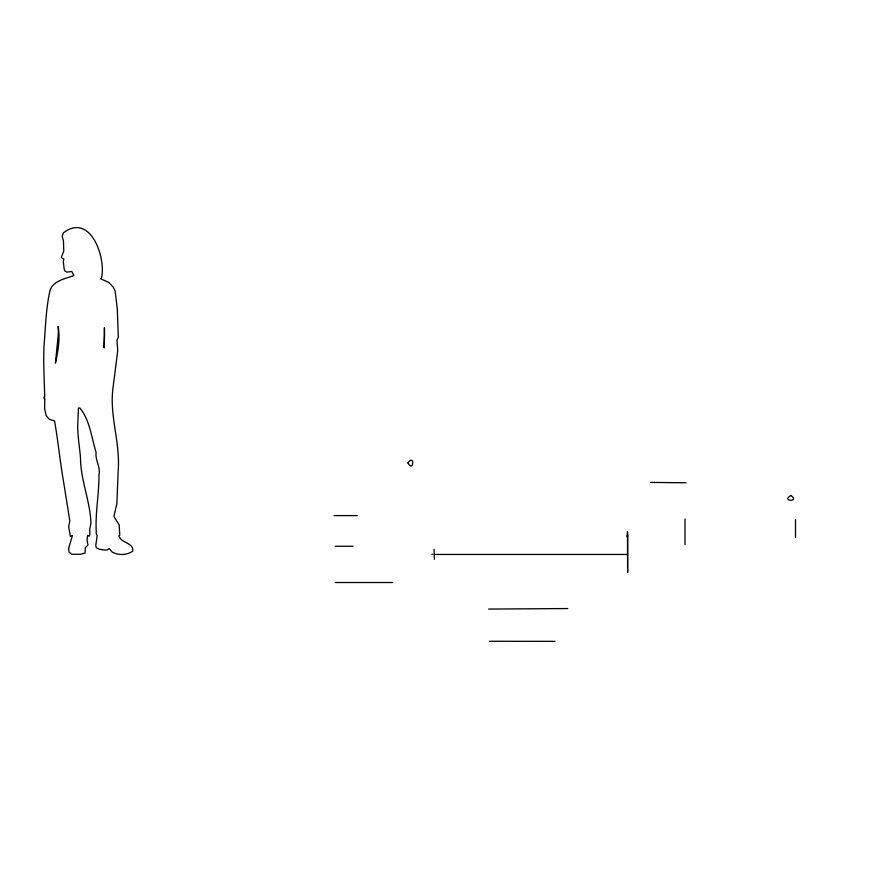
<?xml version="1.0" encoding="UTF-8"?>
<svg xmlns="http://www.w3.org/2000/svg" width="869" height="869" viewBox="0 0 869 869"><rect width="100%" height="100%" fill="white"/><g stroke="black" fill="none" stroke-linecap="round" stroke-linejoin="round"><path stroke-width="1.3" d="M790.725 495.558C780.883 501.619 800.284 502.097 790.986 495.569M488.606 609.082L567.761 608.55M334.163 515.599L357.3 515.599M335.217 546.264L353.14 546.264M431.904 554.27L432.48 554.27M434.315 554.455L627.494 554.455M335.119 582.523L392.755 582.523M489.551 641.257L555.063 641.355M650.501 482.414L685.978 482.773M434.065 549.338L434.37 559.201M795.504 519.727L795.504 537.346M685 519.032L685 544.646M68.586 548.567L69.162 552.304L72.116 554.27L80.535 554.27L85.097 553.032L85.292 547.655L88.008 545.08L87.009 539.79L87.693 535.326L89.094 536.206L89.811 534.891L89.768 528.928L90.984 523.279C90.17 500.989 80.567 479.97 80.502 457.985C79.655 447.285 77.71 436.759 77.699 425.995L78.449 408.072L79.839 407.963C89.974 420.292 91.451 437.596 96.09 452.412C94.982 460.125 100.793 467.164 98.979 474.659C99.088 494.7 94.873 514.481 96.394 534.294L97.219 535.413L95.742 545.699L96.405 547.818L99.457 549.284L104.399 550.044L107.235 549.958L109.244 548.535L112.155 552.032C118.434 555.53 126.798 555.291 132.761 551.196C134.043 542.68 121.052 543.223 118.912 535.88L119.781 535.271L119.194 525.061L113.915 516.447L116.87 503.716L118.184 470.487C120.433 442.81 109.277 415.425 112.981 388.041L117.717 350.761L116.946 340.246L118.314 337.15L117.293 308.875L115.186 291.158L113.307 287.161L108.864 282.49L100.619 278.732L101.445 278.297C106.409 258.419 90.626 212.003 63.372 232.859L62.199 236.238L63.448 240.93L63.774 251.032L61.406 257.246L62.036 258.365L63.861 258.929L63.339 261.656L64.154 268.966L64.958 270.987L66.783 272.116L71.834 271.508L73.898 275.582C64.697 278.982 51.304 280.926 49.511 292.788C45.753 310.722 45.47 328.971 43.939 347.046C43.374 363.524 44.243 380.35 44.754 396.764L43.906 397.187L44.189 398.534L44.797 398.263L44.634 408.984L46.144 415.523L49.316 419.303L54.562 420.965C58.071 440.931 59.972 461.037 63.437 480.894L69.813 520.976L68.694 526.755L70.4 536.51L72.464 535.391L68.586 548.567M627.299 535.88L627.353 537.314L627.624 534.739L627.624 572.519L627.516 531.698L627.299 535.88M407.952 462.927C413.742 473.301 415.013 453.216 407.952 462.927M104.562 335.043L104.084 347.904L104.432 327.667L104.562 335.043M58.386 333.414L55.41 363.133C58.038 351.174 60.352 338.801 58.147 326.559L58.386 333.414"/></g></svg>
